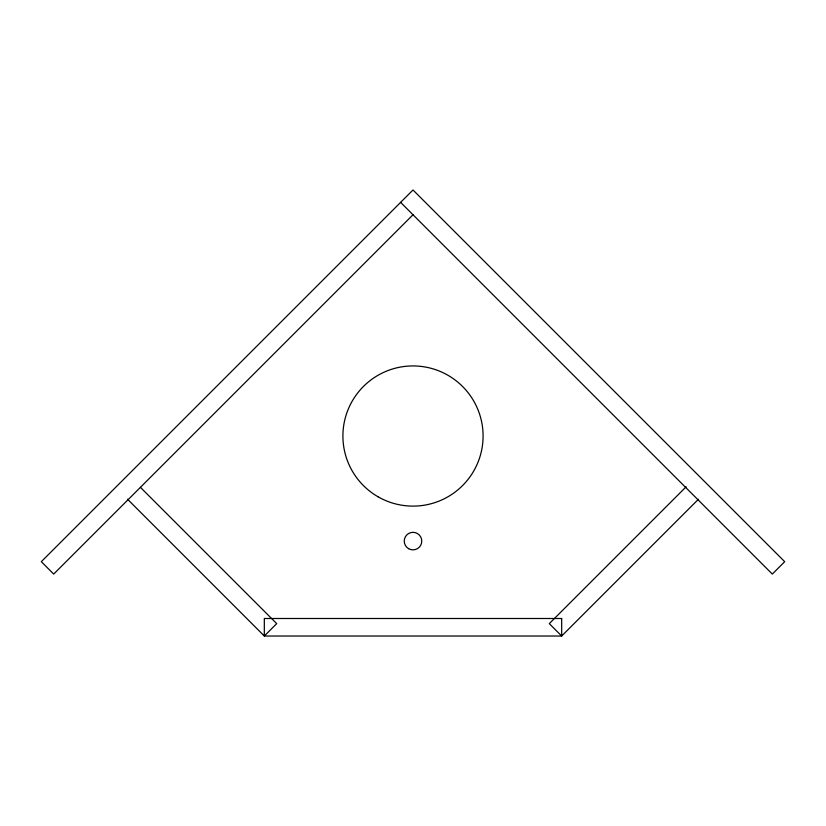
<?xml version="1.0" encoding="UTF-8"?>
<svg xmlns="http://www.w3.org/2000/svg" width="826" height="826" viewBox="0 0 826 826"><rect width="100%" height="100%" fill="white"/><g stroke="black" fill="none" stroke-linecap="round" stroke-linejoin="round"><path stroke-width="1.24" d="M413 214.76L53.69 574.07L41.3 561.68L413 189.98L784.7 561.68L772.31 574.07L400.61 202.37M686.117 486.803L549.29 623.63L561.68 636.02L698.507 499.193M140.42 487.34L276.71 623.63L264.32 636.02L127.493 499.193M561.68 618.498L264.32 618.498L264.32 636.02L561.68 636.02L561.68 618.498M408.622 548.681A8.766 8.766 0 0 0 421.766 541.092A8.766 8.766 0 0 0 408.622 533.503A8.766 8.766 0 0 0 408.622 548.681M377.957 496.725A70.086 70.086 0 0 0 483.086 436.025A70.086 70.086 0 0 0 377.957 375.324A70.086 70.086 0 0 0 377.957 496.725"/></g></svg>
